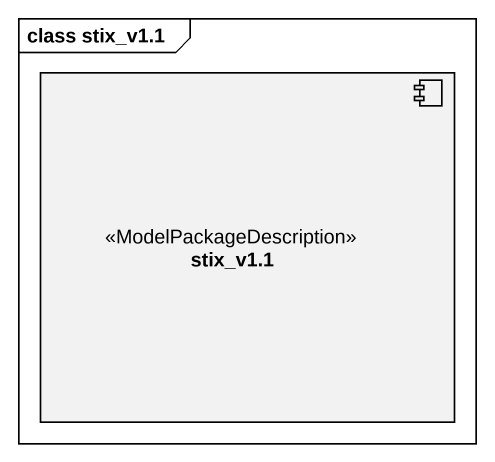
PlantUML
@startuml
mainframe class stix_v1.1
component "stix_v1.1" as stix_v1_1 <<ModelPackageDescription>>
@enduml
